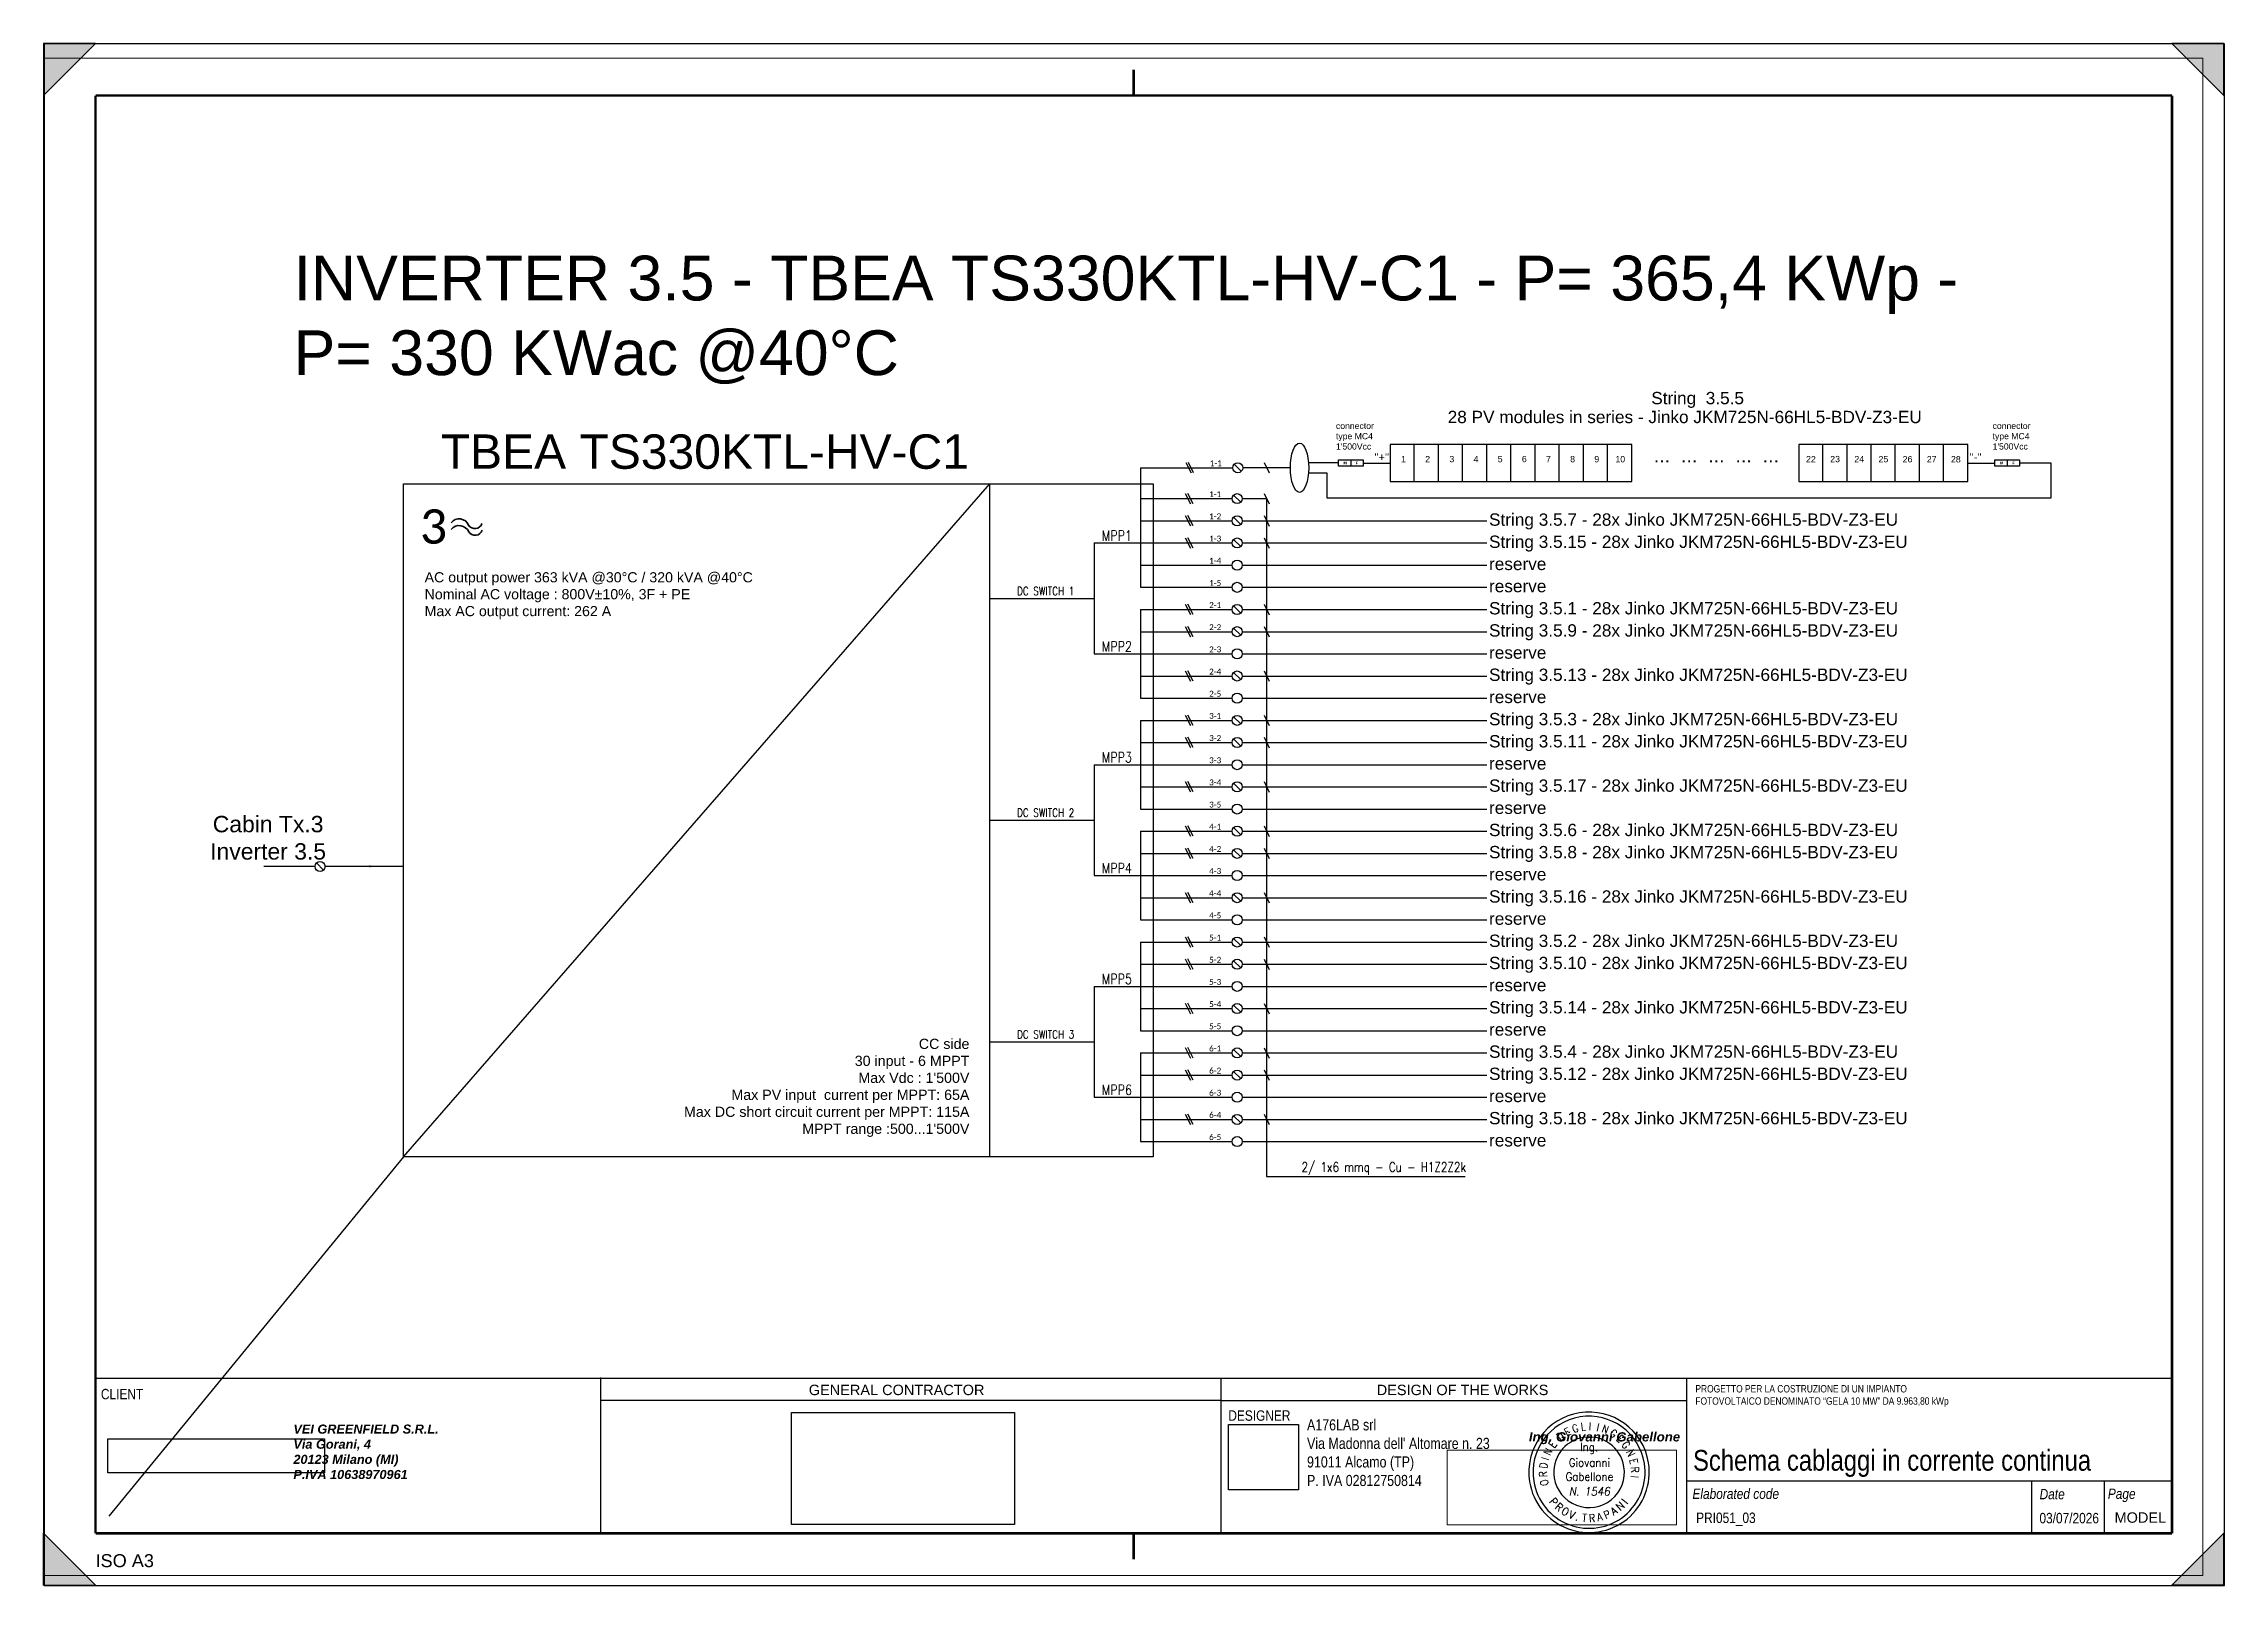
# Paper-space layout '3.5' of a CAD drawing. Header units: millimetres. Extents: x 2 to 422, y 0 to 297.
# The model-space entities are those that its viewports show. They can reach past a viewport. Long polylines and large blocks are cut down to what shows.
import ezdxf
from ezdxf.enums import TextEntityAlignment as Align

# ---------------------------------------------------------------- set-up
doc = ezdxf.new("R2010")
doc.units = ezdxf.units.MM
doc.header["$XCLIPFRAME"] = 2
doc.linetypes.add('CONTINUA', pattern=[0])
for name, color, linetype in [('-Testi', 1, 'Continuous'), ('firme', 7, 'Continuous'), ('ISO Formato', 7, 'Continuous'), ('ISO FORMATO A3 SENZA TESTATA', 7, 'Continuous'), ('ISO LINEA DI TAGLIO', 253, 'Continuous'), ('ISO Testo', 7, 'Continuous'), ('testata', 7, 'CONTINUA'), ('TIMBRO', 153, 'Continuous')]:
    doc.layers.add(name, color=color, linetype=linetype)
doc.layers.add('Livello 1', color=7, linetype='Continuous', lineweight=0)
doc.styles.add('ARIAL', font='arial.ttf')
doc.styles.add('Formato ISO', font='arial.ttf')
doc.styles.add('Legend', font='calibri.ttf')
doc.styles.add('ROMANS', font='romans.shx', dxfattribs={"width": 0.8, "height": 0.2})
doc.styles.add('ROMANT', font='romant.shx', dxfattribs={"height": 0.2})
doc.styles.add('SIMPLEX', font='SIMPLEX', dxfattribs={"width": 0.8})
doc.styles.get("Standard").update_dxf_attribs({"font": 'arial.ttf'})
doc.styles.add('VALE', font='swissc.ttf')
picture_1 = doc.add_image_def('image1.jpg', size_in_pixel=(539, 175))
picture_2 = doc.add_image_def('image2.png', size_in_pixel=(565, 89))
picture_3 = doc.add_image_def('image3.png', size_in_pixel=(500, 251))
picture_4 = doc.add_image_def('image4.jpg', size_in_pixel=(1111, 1036))

# ---------------------------------------------------------------- blocks, each defined once
blk = doc.blocks.new('A$C63187F01')
at = {"layer": 'TIMBRO'}
for radius, start, end in [(1.15999999999999, 9.105136027296592, 189.1051360272949), (1.07999999999999, 9.105136027296592, 189.1051360272949), (0.679999999999991, 9.105136027296592, 189.1051360272949), (1.15999999999999, 189.1051360272949, 9.105136027296592), (1.07999999999999, 189.1051360272949, 9.105136027296592), (0.679999999999991, 189.1051360272949, 9.105136027296592)]:
    blk.add_arc((0, 0), radius, start, end, dxfattribs=at)
at = {"layer": 'TIMBRO', "style": 'ROMANT', "width": 0.85}
for s, rotation, p in [('E', 28.17592029116496, (-0.3824660734296117, 0.7140165983191907)), ('G', 17.52598430968996, (-0.2439220152376436, 0.772400188038816)), ('L', 7.090058753132115, (-0.0999777312645449, 0.803806228671547)), ('I', 358.7961288682809, (0.0170180748996245, 0.8098212056538756)), ('I', 348.6434814339645, (0.1594998227646158, 0.7941409236011197)), ('N', 339.280516534409, (0.2865722665468979, 0.7576122596989592)), ('N', 63.48437489733794, (-0.7247982432181193, 0.361617901420729)), ('E', 52.40714180735711, (-0.6418162093914364, 0.4941375854581338)), ('D', 38.61204339177493, (-0.505475523407938, 0.632925347284683)), ('G', 327.7755559631449, (0.4319221628173297, 0.685232256440969)), ('E', 317.1256199816696, (0.5511185261302673, 0.5936062416754027)), ('G', 306.4756840001942, (0.6513284743503789, 0.4815300805769171)), ('N', 294.9707234289304, (0.7342841281877384, 0.341945637626182)), ('R', 92.43304528897123, (-0.8092697948665675, -0.0343860308355062)), ('D', 81.56919470707903, (-0.8012468547890723, 0.1187580636865988)), ('I', 72.84733979689435, (-0.7739731119752964, 0.238884118223126)), ('E', 283.8934903389495, (0.7863024527493963, 0.1944953798943487)), ('R', 273.2435543574741, (0.8087024140580465, 0.0458301810675153)), ('O', 103.0829812704469, (-0.7889750302312581, -0.1833532156019828)), ('I', 264.307886566424, (0.8060060775601128, -0.0803380540972825))]:
    blk.add_text(s, height=0.15, rotation=rotation, dxfattribs=at).set_placement(p, align=Align.CENTER)
at = {"layer": 'TIMBRO', "style": 'ROMANS', "width": 0.9}
for s, p in [('Ing.', (1.313009079e-07, 0.4085925105044482)), ('Giovanni', (0.0075545987859016, 0.1075051202444968)), ('Gabellone', (0.007554585066373, -0.1638305355915151))]:
    blk.add_text(s, height=0.16, dxfattribs=at).set_placement(p, align=Align.CENTER)
at = {"layer": 'TIMBRO', "style": 'ROMANS', "oblique": 10, "width": 0.9}
blk.add_text('N. 1546', height=0.16, dxfattribs=at).set_placement((0.007554585066373, -0.4484680293613508), align=Align.CENTER)
at = {"layer": 'TIMBRO', "style": 'ROMANT', "text_generation_flag": 6, "width": 0.9}
for s, rotation, p in [('P', 129.9701413897099, (-0.73572414304485, -0.6166927803541284)), ('R', 139.5111729515321, (-0.623327763049133, -0.7301112927575844)), ('O', 148.8609498648018, (-0.4964321285984569, -0.8216782470621808)), ('V', 158.2107267780695, (-0.3563462401526749, -0.8914131237137182)), ('T', 174.3802347924072, (-0.0940091668817331, -0.9553859306804637)), ('R', 183.7300117056766, (0.0624528102228794, -0.9579664119870015)), ('A', 193.4622252675087, (0.2234920665997322, -0.933622673335947)), ('P', 203.0032568293325, (0.3751521134961706, -0.8836633361973014)), ('A', 212.5442883911549, (0.5164333161652053, -0.8092568380647691)), ('N', 222.6586311643547, (0.6505237136199185, -0.705987888010924)), ('I', 230.858393287566, (0.7445646931580825, -0.605989618477409)), ('.', 165.069514478294, (-0.2473410615262708, -0.9275895640222842))]:
    blk.add_text(s, height=0.15, rotation=rotation, dxfattribs=at).set_placement(p, align=Align.CENTER)
blk = doc.blocks.new('TESTATA_ORIZ')
for points in [[(-0.0699676079475467, 29.90025059768198), (400.149622289405, 29.90025059768198)], [(97.1902921321962, 30.02336188326467), (97.1902921321962, -0.0177559400219707)], [(216.7129702017337, 29.90025059768198), (216.7129702017337, 0)], [(306.4132899808174, 29.95782913373592), (306.4132899808174, -0.0373489915230039)], [(216.7129702017337, 25.58466010262339), (97.1902921321962, 25.58466010262339)], [(216.7129702017337, 25.58466010262339), (306.4132899808174, 25.58466010262339)], [(306.4132899808174, 10.09393447839386), (399.9946335071397, 10.09393447839386)], [(372.8528758033935, 10.06120158330736), (372.8528758033935, -0.0017945035822322)], [(386.8552724335677, 10.09393447839386), (386.8552724335677, 0)]]:
    blk.add_lwpolyline(points)
blk.add_lwpolyline([(0, 29.90025059768198), (400, 29.90025059768198), (400, 0), (0, 0)], close=True)
at = {"layer": 'firme', "xscale": 10, "yscale": 10, "zscale": 10}
blk.add_blockref('A$C63187F01', (287.6416002064349, 11.75734535063213), dxfattribs=at)
at = {"char_height": 2, "attachment_point": 1, "style": 'VALE'}
for s, width, insert in [('\\pxql;CLIENT', 62.13257653758773, (0.9716305739987092, 27.82619541131167)), ('\\pxql;DESIGNER', 62.13257653758773, (218.152149374866, 23.68897433024338)), ('\\pxql;{\\fSwis721 Cn BT|b0|i1|c0|p34;Elaborated code}', 57.42921800797819, (307.5581105855974, 8.620199347302531)), ('\\pxql;{\\fSwis721 Cn BT|b0|i1|c0|p34;Date}', 57.42921800797819, (374.4343936400085, 8.559032495573973)), ('\\pxql;{\\fSwis721 Cn BT|b0|i1|c0|p34;Page}', 57.42921800797819, (387.5775412735152, 8.620199347302531))]:
    blk.add_mtext_dynamic_manual_height_columns(s, width=width, gutter_width=25, heights=[8.879778938413974], dxfattribs=dict(at, insert=insert))
at = {"attachment_point": 4, "style": 'VALE'}
for s, insert, char_height, width in [('{\\f@Arial Unicode MS|b0|i0|c0|p34;GENERAL CONTRACTOR}', (137.3333100181189, 27.61036141397017), 2, 62.13257653758773), ('{\\f@Arial Unicode MS|b0|i0|c0|p34;DESIGN OF THE WORKS}', (246.743246528662, 27.61036141397017), 2, 62.13257653758773), ('{\\H0.83333x;\\C250;\\c1710618;PROGETTO PER LA COSTRUZIONE DI UN IMPIANTO\\PFOTOVOLTAICO DENOMINATO “GELA 10 MW” DA 9.963,80 kWp}', (308.1288091407623, 26.45304518701414), 1.7, 96.45484136060873)]:
    blk.add_mtext(s, dxfattribs=dict(at, insert=insert, char_height=char_height, width=width))
at = {"insert": (388.8723227745414, 3.023095414783931), "char_height": 2, "attachment_point": 4}
blk.add_mtext('MODEL', dxfattribs=at)
at = {"style": 'VALE'}
for tag, height, p in [('TITOLO_ELABORATO', 4, (307.6799596854908, 14.06286495316817)), ('EL', 2, (308.2763400574549, 2.988306874538372)), ('DATA1', 2, (374.4038837955039, 2.927140022809808))]:
    blk.add_attdef(tag, text='', height=height, dxfattribs=at).set_placement(p, align=Align.MIDDLE_LEFT)
at = {"layer": 'Livello 1'}
for s, insert, char_height, attachment_point in [('\\pxql;{\\fArial|b1|i1|c0|p34;\\H0.58333x;\\C250;\\c1710618;VEI GREENFIELD S.R.L.\\PVia Gorani, 4\\P20123 Milano (MI)\\PP.IVA 10638970961}', (52.04005891364793, 20.95944437869185), 3, 2), ('{\\fArial|b1|i1|c0|p34;\\H11.83894x;\\W1.02632;Ing. Giovanni Gabellone}', (276.05221707422, 17.16431292448878), 0.15, 7)]:
    blk.add_mtext(s, dxfattribs=dict(at, insert=insert, char_height=char_height, attachment_point=attachment_point))
at = {"layer": 'testata', "linetype": 'CONTINUA', "lineweight": 25, "insert": (258.7298298923781, 15.52275412109771), "char_height": 3, "width": 50.83305338474382, "attachment_point": 5, "style": 'ARIAL'}
blk.add_mtext("\\pxql;{\\H0.71429x;\\W0.8;A176LAB srl\\PVia Madonna dell' Altomare n. 23\\P91011 Alcamo (TP)\\PP. IVA 02812750814}", dxfattribs=at)
image = blk.add_image(picture_3, insert=(134.0290691254413, 1.710914103838149), size_in_units=(42.92731988865225, 21.549514584103427))
image.dxf.flags = 7
image = blk.add_image(picture_2, insert=(2.286596279577508, 11.651344692531), size_in_units=(41.74781706432985, 6.5762048119032945))
image.set_boundary_path([(-0.5, -0.5), (564.5, 88.49999999999999)])
image.dxf.clipping = 0
image = blk.add_image(picture_4, insert=(218.2123042816674, 8.373210778518114), size_in_units=(13.48003219349629, 12.570039021118054))
image.dxf.flags = 7
at = {"color": 7, "lineweight": 0, "true_color": 0xffffff}
image = blk.add_image(picture_1, insert=(260.2868776868563, 1.650954984690542), size_in_units=(44.21120616239327, 14.354287715062734), dxfattribs=at)
image.set_boundary_path([(-0.5, -0.5), (538.4999999999999, 174.5)])
image.dxf.clipping = 0
blk = doc.blocks.new('*U100')
at = {"layer": 'ISO Testo'}
h = blk.add_hatch(color=256, dxfattribs=at)
h.paths.add_polyline_path([(420.0000090385009, 297.0325926260448), (410.000009038501, 297.0325926260448), (420.0000090385009, 287.0325926260448)])
h.paths.add_polyline_path([(420.0000090385009, 10.03259262604479), (410.000009038501, 0.0325926260447886), (420.0000090385009, 0.0325926260447886)])
h.paths.add_polyline_path([(9.0385010481e-06, 10.03259262604479), (9.0385010481e-06, 0.0325926260447886), (10.00000903850104, 0.0325926260447886)])
h.paths.add_polyline_path([(10.00000903850104, 297.0325926260448), (9.0385010481e-06, 297.0325926260448), (9.0385010481e-06, 287.0325926260448)])
at = {"layer": 'ISO Formato', "const_width": 0.5}
for points in [[(210.0000090385011, 287.0325926260448), (10.00000903850104, 287.0325926260448)], [(10.00000903850104, 287.0325926260448), (10.00000903850104, 10.03259262604479)], [(10.00000903850104, 10.03259262604479), (210.0000090385011, 10.03259262604479)]]:
    blk.add_lwpolyline(points, dxfattribs=at)
at = {"layer": 'ISO FORMATO A3 SENZA TESTATA', "const_width": 0.5}
for points in [[(210.0000090385011, 287.0325926260448), (410.000009038501, 287.0325926260448)], [(410.000009038501, 287.0325926260448), (410.000009038501, 10.03259262604479)], [(410.000009038501, 10.03259262604479), (210.0000090385011, 10.03259262604479)]]:
    blk.add_lwpolyline(points, dxfattribs=at)
at = {"layer": 'ISO LINEA DI TAGLIO'}
blk.add_lwpolyline([(0.0974469984366806, -1.8687860575e-06), (420.1012052352025, -1.8687860575e-06), (420.1012052352025, 297.0122579247036), (0.0974469984366806, 297.0122579247036)], close=True, dxfattribs=at)
at = {"layer": 'ISO Testo'}
for p, q in [((9.0385010481e-06, 297.0325926260448), (9.0385010481e-06, 287.0325926260448)), ((10.00000903850104, 297.0325926260448), (9.0385010481e-06, 297.0325926260448)), ((10.00000903850104, 297.0325926260448), (9.0385010481e-06, 287.0325926260448)), ((420.0000090385009, 297.0325926260448), (410.000009038501, 297.0325926260448)), ((420.0000090385009, 287.0325926260448), (410.000009038501, 297.0325926260448)), ((420.0000090385009, 287.0325926260448), (420.0000090385009, 297.0325926260448)), ((9.0385010481e-06, 0.0325926260447886), (9.0385010481e-06, 10.03259262604479)), ((9.0385010481e-06, 10.03259262604479), (10.00000903850104, 0.0325926260447886)), ((410.000009038501, 0.0325926260447886), (420.0000090385009, 10.03259262604479)), ((420.0000090385009, 0.0325926260447886), (420.0000090385009, 10.03259262604479)), ((9.0385010481e-06, 0.0325926260447886), (10.00000903850104, 0.0325926260447886)), ((420.0000090385009, 0.0325926260447886), (410.000009038501, 0.0325926260447886))]:
    blk.add_line(p, q, dxfattribs=at)
at = {"layer": 'ISO Testo', "const_width": 0.5}
for points in [[(210.0000090385011, 287.0325926260448), (210.0000090385011, 292.0325926260448)], [(210.0000090385011, 10.03259262604479), (210.0000090385011, 5.032592626044788)]]:
    blk.add_lwpolyline(points, dxfattribs=at)
at = {"layer": 'ISO Testo', "style": 'Formato ISO'}
blk.add_text('ISO A3', height=2.5, dxfattribs=at).set_placement((10.00000903850104, 3.512349110778814))
blk = doc.blocks.new('P00102')
at = {"color": 1, "linetype": 'ByBlock', "lineweight": 25}
for p, q in [((0.0185414473933605, 3.62500173526314), (-3.581458552606548, -3.574998264736676)), ((1.818541447393428, 3.62500173526314), (-1.78145855260648, -3.574998264736676)), ((3.618541447393609, 3.62500173526314), (0.0185414473934742, -3.574998264736676))]:
    blk.add_line(p, q, dxfattribs=at)
blk = doc.blocks.new('P00')
at = {"color": 1}
for points in [[(-18.69457844420282, 25.69178981461047), (6.820592160970078, -25.33855139573532)], [(19.57817746355653, -25.33855139573532), (-5.93699314161455, 25.69178981461047)]]:
    blk.add_lwpolyline(points, dxfattribs=at)

msp = doc.modelspace()

# ---------------------------------------------------------------- linework, layer by layer
for points in [[(78729.93061001698, 139496.449076063), (78851.20168132275, 139496.449076063), (78851.20168132275, 139465.7554456382), (78729.93061001698, 139465.7554456382)], [(81953.25326796039, 139496.449076063), (82074.5243392662, 139496.449076063), (82074.5243392662, 139465.7554456382), (81953.25326796039, 139465.7554456382)], [(74140.31285879032, 139379.218536011), (77820.36127245452, 139379.218536011), (77820.36127245452, 136074.845540222), (74140.31285879032, 136074.845540222)]]:
    msp.add_lwpolyline(points, close=True)
for points in [[(78790.56614566987, 139496.449076063), (78790.56614566987, 139465.7554456382)], [(78984.07795327829, 139572.287454484), (78984.07795327829, 139389.9170672172), (80169.84931087433, 139389.9170672172), (80169.84931087433, 139571.7611349596), (78984.07795327829, 139571.7611349596)], [(79102.6550890379, 139389.9170672172), (79102.6550890379, 139571.7611349596)], [(79221.23222479748, 139389.653907455), (79221.23222479748, 139571.4979751974)], [(79339.80936055709, 139389.3907476927), (79339.80936055709, 139571.2348154352)], [(79458.3864963167, 139389.9170672172), (79458.3864963167, 139571.7611349596)], [(79576.96363207631, 139389.653907455), (79576.96363207631, 139571.4979751974)], [(79695.54076783592, 139389.3907476927), (79695.54076783592, 139571.2348154352)], [(79814.1179035955, 139389.9170672172), (79814.1179035955, 139571.7611349596)], [(79932.6950393551, 139389.653907455), (79932.6950393551, 139571.4979751974)], [(80051.2721751147, 139389.3907476927), (80051.2721751147, 139571.2348154352)], [(80989.84931087431, 139572.287454484), (80989.84931087431, 139389.9170672172), (81819.88926119154, 139389.9170672172), (81819.88926119154, 139571.7611349596), (80989.84931087431, 139571.7611349596)], [(81108.42644663392, 139389.9170672172), (81108.42644663392, 139571.7611349596)], [(81227.00358239352, 139389.653907455), (81227.00358239352, 139571.4979751974)], [(81345.58071815313, 139389.3907476927), (81345.58071815313, 139571.2348154352)], [(81464.15785391274, 139389.9170672172), (81464.15785391274, 139571.7611349596)], [(81582.73498967232, 139389.653907455), (81582.73498967232, 139571.4979751974)], [(81582.73498967232, 139389.653907455), (81582.73498967232, 139571.4979751974)], [(81701.31212543193, 139389.3907476927), (81701.31212543193, 139571.2348154352)], [(81701.31212543193, 139389.3907476927), (81701.31212543193, 139571.2348154352)], [(81819.88926119154, 139389.9170672172), (81819.88926119154, 139571.7611349596)], [(82013.88880361328, 139496.449076063), (82013.88880361328, 139465.7554456382)], [(77759.2, 139457.8734797899), (77759.2, 138870.7452359463)], [(78253.52809284357, 139440.4876597593), (78218.7564527823, 139475.2592998206)], [(78365.06919167122, 139483.3886503951), (78390.5843622764, 139432.3583091847)], [(78365.06919167122, 139483.3886503951), (78390.5843622764, 139432.3583091847)], [(78851.20168132275, 139481.1022608506), (78984.07795327829, 139481.1022608506)], [(81820.37699600487, 139481.1022608506), (81953.25326796039, 139481.1022608506)], [(74140.31285879032, 136074.845540222), (77018.58218751867, 139379.218536011)], [(77018.58218751867, 136074.845540222), (77018.58218751867, 139379.218536011)], [(78250.62533452414, 139288.71644082), (78215.85369446284, 139323.4880808812)], [(78257.82677697383, 139306.1022608506), (78377.82677697383, 139306.1022608506), (78377.82677697383, 135978.427001942)], [(78365.06919167124, 139331.6174314558), (78390.5843622764, 139280.5870902454)], [(78250.62533452414, 139179.8771845939), (78215.85369446284, 139214.6488246551)], [(78365.06919167124, 139222.7781752297), (78390.5843622764, 139171.7478340193)], [(77531, 139088.4237483984), (77759.2, 139088.4237483984)], [(77531, 139088.4237483984), (77531, 138544.227467268)], [(78250.62533452414, 139071.0379283678), (78215.85369446284, 139105.809568429)], [(78365.06919167124, 139113.9389190036), (78390.5843622764, 139062.9085777932)], [(77018.58218751867, 138816.3256078332), (77530.99999999997, 138816.3256078332)], [(77759.2, 138761.9059797202), (77759.2, 138326.5489548159)], [(78250.62533452414, 138744.5201596896), (78215.85369446284, 138779.2917997508)], [(78365.06919167124, 138787.4211503254), (78390.5843622764, 138736.390809115)], [(78250.62533452414, 138635.6809034635), (78215.85369446284, 138670.4525435247)], [(78365.06919167124, 138678.5818940993), (78390.5843622764, 138627.5515528889)], [(77531, 138544.227467268), (77759.2, 138544.227467268)], [(78250.62533452414, 138418.0023910113), (78215.85369446284, 138452.7740310725)], [(78365.06919167124, 138460.9033816471), (78390.5843622764, 138409.8730404368)], [(77759.2, 138217.7096985897), (77759.2, 137782.3526736854)], [(78250.62533452414, 138200.3238785591), (78215.85369446284, 138235.0955186203)], [(78365.06919167124, 138243.2248691949), (78390.5843622764, 138192.1945279845)], [(78250.62533452414, 138091.484622333), (78215.85369446284, 138126.2562623943)], [(78365.06919167124, 138134.3856129689), (78390.5843622764, 138083.3552717585)], [(77531, 138000.0311861376), (77759.2, 138000.0311861376)], [(77531, 138000.0311861376), (77531, 137455.8349050071)], [(78250.62533452414, 137873.8061098809), (78215.85369446284, 137908.5777499421)], [(78365.06919167124, 137916.7071005167), (78390.5843622764, 137865.6767593063)], [(77018.58218751867, 137727.9330455724), (77530.99999999997, 137727.9330455724)], [(77759.2, 137673.5134174593), (77759.2, 137238.156392555)], [(78250.62533452414, 137656.1275974287), (78215.85369446284, 137690.8992374899)], [(78365.06919167124, 137699.0285880645), (78390.5843622764, 137647.9982468541)], [(78250.62533452414, 137547.2883412026), (78215.85369446284, 137582.0599812638)], [(78365.06919167124, 137590.1893318384), (78390.5843622764, 137539.158990628)], [(73748.44726401697, 137482.677066225), (73713.67562395569, 137517.4487062863)], [(74140.31285879032, 137500.0628862556), (73755.64870646666, 137500.0628862556)], [(77531, 137455.8349050071), (77759.2, 137455.8349050071)], [(78250.62533452414, 137329.6098287505), (78215.85369446284, 137364.3814688117)], [(78365.06919167124, 137372.5108193863), (78390.5843622764, 137321.4804781759)], [(78250.62533452414, 137111.9313162983), (78215.85369446284, 137146.7029563595)], [(78365.06919167124, 137154.8323069341), (78390.5843622764, 137103.8019657237)], [(77759.2, 137129.3171363289), (77759.2, 136693.9601114246)], [(78250.62533452414, 137003.0920600722), (78215.85369446284, 137037.8637001335)], [(78365.06919167124, 137045.993050708), (78390.5843622764, 136994.9627094977)], [(77531, 136911.6386238767), (77759.2, 136911.6386238767)], [(77531, 136911.6386238767), (77531, 136367.4423427463)], [(78250.62533452414, 136785.4135476201), (78215.85369446284, 136820.1851876812)], [(78365.06919167124, 136828.3145382559), (78390.5843622764, 136777.2841970454)], [(77018.58218751867, 136639.5404833115), (77530.99999999997, 136639.5404833115)], [(78250.62533452414, 136567.7350351679), (78215.85369446284, 136602.5066752291)], [(78365.06919167124, 136610.6360258037), (78390.5843622764, 136559.6056845933)], [(77759.2, 136585.1208551985), (77759.2, 136149.7638302941)], [(78365.06919167124, 136501.7967695776), (78390.5843622764, 136450.7664283672)], [(78250.62533452414, 136458.8957789418), (78215.85369446284, 136493.667419003)], [(77531, 136367.4423427463), (77759.2, 136367.4423427463)], [(78365.06919167124, 136284.1182571254), (78390.5843622764, 136233.0879159151)], [(78250.62533452414, 136241.2172664896), (78215.85369446284, 136275.9889065509)], [(78377.82677697383, 135978.427001942), (79352.82677697383, 135978.427001942)]]:
    msp.add_lwpolyline(points)
at = {"color": 40, "linetype": 'Continuous'}
for points in [[(77759.2, 139457.8734797899), (78211.55227281293, 139457.8734797899)], [(77759.2, 139306.1022608506), (78208.64951449347, 139306.1022608506)], [(77759.2, 139197.2630046245), (78208.64951449347, 139197.2630046245)], [(78257.8295144935, 139197.2630046245), (79458.31201643588, 139197.2630046245)], [(77759.2, 139088.4237483984), (78208.64951449347, 139088.4237483984)], [(78257.8295144935, 139088.4237483984), (79458.31201643588, 139088.4237483984)], [(77759.2, 138761.9059797202), (78208.64951449347, 138761.9059797202)], [(78257.8295144935, 138761.9059797202), (79458.31201643588, 138761.9059797202)], [(77759.2, 138653.0667234941), (78208.64951449347, 138653.0667234941)], [(78257.8295144935, 138653.0667234941), (79458.31201643588, 138653.0667234941)], [(77759.2, 138435.3882110419), (78208.64951449347, 138435.3882110419)], [(78257.8295144935, 138435.3882110419), (79458.31201643588, 138435.3882110419)], [(77759.2, 138217.7096985897), (78208.64951449347, 138217.7096985897)], [(78257.8295144935, 138217.7096985897), (79458.31201643588, 138217.7096985897)], [(77759.2, 138108.8704423637), (78208.64951449347, 138108.8704423637)], [(78257.8295144935, 138108.8704423637), (79458.31201643588, 138108.8704423637)], [(77759.2, 137891.1919299115), (78208.64951449347, 137891.1919299115)], [(78257.8295144935, 137891.1919299115), (79458.31201643588, 137891.1919299115)], [(77759.2, 137673.5134174593), (78208.64951449347, 137673.5134174593)], [(78257.8295144935, 137673.5134174593), (79458.31201643588, 137673.5134174593)], [(77759.2, 137564.6741612332), (78208.64951449347, 137564.6741612332)], [(78257.8295144935, 137564.6741612332), (79458.31201643588, 137564.6741612332)], [(77759.2, 137346.9956487811), (78208.64951449347, 137346.9956487811)], [(78257.8295144935, 137346.9956487811), (79458.31201643588, 137346.9956487811)], [(77759.2, 137129.3171363289), (78208.64951449347, 137129.3171363289)], [(78257.8295144935, 137129.3171363289), (79458.31201643588, 137129.3171363289)], [(77759.2, 137020.4778801028), (78208.64951449347, 137020.4778801028)], [(78257.8295144935, 137020.4778801028), (79458.31201643588, 137020.4778801028)], [(77759.2, 136802.7993676506), (78208.64951449347, 136802.7993676506)], [(78257.8295144935, 136802.7993676506), (79458.31201643588, 136802.7993676506)], [(77759.2, 136585.1208551985), (78208.64951449347, 136585.1208551985)], [(78257.8295144935, 136585.1208551985), (79458.31201643588, 136585.1208551985)], [(77759.2, 136476.2815989724), (78208.64951449347, 136476.2815989724)], [(78257.8295144935, 136476.2815989724), (79458.31201643588, 136476.2815989724)], [(77759.2, 136258.6030865202), (78208.64951449347, 136258.6030865202)], [(78257.8295144935, 136258.6030865202), (79458.31201643588, 136258.6030865202)]]:
    msp.add_lwpolyline(points, dxfattribs=at)
at = {"color": 40}
for points in [[(78494.46758333335, 139457.8734797899), (78260.73227281292, 139457.8734797899)], [(78584.24790516484, 139482.8734797899), (78729.15267145494, 139482.8734797899)], [(78584.24790516484, 139432.8734797899), (78672.67750244538, 139432.8734797899), (78672.67750244538, 139310.7936415459), (82229.6488028524, 139310.7936415459), (82229.48743662461, 139481.1022608506), (82074.5243392662, 139481.1022608506)]]:
    msp.add_lwpolyline(points, dxfattribs=at)
at = {"color": 8, "linetype": 'Continuous'}
for points in [[(77759.2, 138979.5844921723), (78208.64951449347, 138979.5844921723)], [(78257.8295144935, 138979.5844921723), (79458.31201643588, 138979.5844921723)], [(77759.2, 138870.7452359463), (78208.64951449347, 138870.7452359463)], [(78257.8295144935, 138870.7452359463), (79458.31201643588, 138870.7452359463)], [(77759.2, 138544.227467268), (78208.64951449347, 138544.227467268)], [(78257.8295144935, 138544.227467268), (79458.31201643588, 138544.227467268)], [(77759.2, 138326.5489548159), (78208.64951449347, 138326.5489548159)], [(78257.8295144935, 138326.5489548159), (79458.31201643588, 138326.5489548159)], [(77759.2, 138000.0311861376), (78208.64951449347, 138000.0311861376)], [(78257.8295144935, 138000.0311861376), (79458.31201643588, 138000.0311861376)], [(77759.2, 137782.3526736854), (78208.64951449347, 137782.3526736854)], [(78257.8295144935, 137782.3526736854), (79458.31201643588, 137782.3526736854)], [(77759.2, 137455.8349050071), (78208.64951449347, 137455.8349050071)], [(78257.8295144935, 137455.8349050071), (79458.31201643588, 137455.8349050071)], [(77759.2, 137238.156392555), (78208.64951449347, 137238.156392555)], [(78257.8295144935, 137238.156392555), (79458.31201643588, 137238.156392555)], [(77759.2, 136911.6386238767), (78208.64951449347, 136911.6386238767)], [(78257.8295144935, 136911.6386238767), (79458.31201643588, 136911.6386238767)], [(77759.2, 136693.9601114246), (78208.64951449347, 136693.9601114246)], [(78257.8295144935, 136693.9601114246), (79458.31201643588, 136693.9601114246)], [(77759.2, 136367.4423427463), (78208.64951449347, 136367.4423427463)], [(78257.8295144935, 136367.4423427463), (79458.31201643588, 136367.4423427463)], [(77759.2, 136149.7638302941), (78208.64951449347, 136149.7638302941)], [(78257.8295144935, 136149.7638302941), (79458.31201643588, 136149.7638302941)]]:
    msp.add_lwpolyline(points, dxfattribs=at)
at = {"color": 4}
msp.add_lwpolyline([(73706.47418150603, 137500.0628862556), (73454.32062109008, 137500.0628862556)], dxfattribs=at)
at = {"color": 7}
for centre in [(78236.14227281293, 139457.8734797899), (78233.2395144935, 139306.1022608506), (78233.2395144935, 139197.2630046245), (78233.2395144935, 139088.4237483984), (78233.2395144935, 138761.9059797202), (78233.2395144935, 138653.0667234941), (78233.2395144935, 138435.3882110419), (78233.2395144935, 138217.7096985897), (78233.2395144935, 138108.8704423637), (78233.2395144935, 137891.1919299115), (78233.2395144935, 137673.5134174593), (78233.2395144935, 137564.6741612332), (78233.2395144935, 137346.9956487811), (78233.2395144935, 137129.3171363289), (78233.2395144935, 137020.4778801028), (78233.2395144935, 136802.7993676506), (78233.2395144935, 136585.1208551985), (78233.2395144935, 136476.2815989724), (78233.2395144935, 136258.6030865202)]:
    msp.add_circle(centre, 24.59, dxfattribs=at)
at = {"color": 8}
for centre in [(78233.2395144935, 138979.5844921723), (78233.2395144935, 138870.7452359463), (78233.2395144935, 138544.227467268), (78233.2395144935, 138326.5489548159), (78233.2395144935, 138000.0311861376), (78233.2395144935, 137782.3526736854), (78233.2395144935, 137455.8349050071), (78233.2395144935, 137238.156392555), (78233.2395144935, 136911.6386238767), (78233.2395144935, 136693.9601114246), (78233.2395144935, 136367.4423427463), (78233.2395144935, 136149.7638302941)]:
    msp.add_circle(centre, 24.59, dxfattribs=at)
msp.add_circle((73731.06144398634, 137500.0628862556), 24.58726248030871)
at = {"lineweight": 35}
for centre, radius, start, end in [((74413.89632148019, 139156.7123058284), 50.10158679896896, 22.57714482321823, 141.9873610374973), ((74414.68250298692, 139123.8204133665), 50.10158679897022, 22.57714482321823, 141.9873610374973), ((74491.10980907315, 139195.2854924432), 36.4958631825816, 211.9962466631755, 342.6174202888712), ((74491.89599057985, 139162.3935999812), 36.49586318257663, 211.9962466631755, 342.6174202888712)]:
    msp.add_arc(centre, radius, start, end, dxfattribs=at)
msp.add_ellipse((78539.35774424908, 139457.8734797899), major_axis=(0, -121.0803726117519), ratio=0.370746801875944)
at = {"layer": 'Defpoints', "color": 1}
msp.add_line((74140.31285879032, 136074.845540222), (72694.84794279355, 134310.9891258013), dxfattribs=at)
msp.add_lwpolyline([(72144.08973945247, 141762.1702735313), (84205.55510214753, 141762.1702735313), (84205.55510214753, 133974.7553102739), (72144.08973945247, 133974.7553102739)], close=True, dxfattribs=at)

# ---------------------------------------------------------------- block references
for name, p in [('P00', (77999.82184103978, 139458.0506807735)), ('P00', (77996.91908272036, 139306.2794618341)), ('P00', (77996.91908272036, 139197.440205608)), ('P00', (77996.91908272036, 139088.6009493819)), ('P00', (77996.91908272036, 138762.0831807037)), ('P00', (77996.91908272036, 138653.2439244776)), ('P00', (77996.91908272036, 138435.5654120255)), ('P00', (77996.91908272036, 138217.8868995732)), ('P00', (77996.91908272036, 138109.0476433472)), ('P00', (77996.91908272036, 137891.369130895)), ('P00', (77996.91908272036, 137673.6906184428)), ('P00', (77996.91908272036, 137564.8513622167)), ('P00102', (73975.85333343955, 137499.8856852721)), ('P00', (77996.91908272036, 137347.1728497646)), ('P00', (77996.91908272036, 137129.4943373124)), ('P00', (77996.91908272036, 137020.6550810863)), ('P00', (77996.91908272036, 136802.9765686341)), ('P00', (77996.91908272036, 136585.298056182)), ('P00', (77996.91908272036, 136476.4587999559)), ('P00', (77996.91908272036, 136258.7802875037))]:
    msp.add_blockref(name, p)

# ---------------------------------------------------------------- texts
at = {"layer": '-Testi', "color": 7, "attachment_point": 5, "style": 'SIMPLEX'}
for s, insert, char_height, width in [('MPP1', (77642.89967799139, 139124.7136184267), 50, 54.43236395770274), ('DC SWITCH 1', (77293.07029740419, 138852.6154778615), 40, 391.7310769769952), ('MPP2', (77642.89967799139, 138580.5173372963), 50, 54.43236395770274), ('MPP3', (77642.89967799139, 138036.3210561658), 50, 54.43236395770274), ('DC SWITCH 2', (77293.07029740419, 137764.2229156007), 40, 391.7310769769952), ('MPP4', (77642.89967799139, 137492.1247750354), 50, 54.43236395770274), ('MPP5', (77642.89967799139, 136947.928493905), 50, 54.43236395770274), ('DC SWITCH 3', (77293.07029740419, 136675.8303533398), 40, 391.7310769769952), ('MPP6', (77642.89967799139, 136403.7322127746), 50, 54.43236395770274), ('2/ 1x6 mmq - Cu - H1Z2Z2k', (78952.95899619821, 136017.0471959505), 46.62125793982331, 1811.153034310845)]:
    msp.add_mtext(s, dxfattribs=dict(at, insert=insert, char_height=char_height, width=width))
for s, insert, char_height, width, attachment_point in [('INVERTER 3.5 - TBEA TS330KTL-HV-C1 - P= 365,4 KWp - P= 330 KWac @40°C', (73601.13151387793, 140499.1530570566), 220, 8459.92081239587, 1), ('28 PV modules in series - Jinko JKM725N-6{\\C7;6HL5-B}DV-Z3-EU', (79266.64598477223, 139737.3184071607), 60.44320266841616, 2681.977403692902, 1), ('TBEA TS330KTL-HV-C1', (74323.64532830426, 139621.4297163469), 168.7039978620646, 3487.591366341201, 1), ("connector type MC4\\P1'500Vcc", (78718.28810781369, 139678.6229730185), 30.34407766993254, 266.3468481861055, 1), ("connector type MC4\\P1'500Vcc", (81941.6107657571, 139678.6229730185), 30.34407766993254, 266.3468481861055, 1), ("''+''", (78907.39262257918, 139529.0509238846), 38.08496559255708, 72.40086885169148, 1), ('1 ', (79037.93086492771, 139515.864103422), 30.84489911294951, 30.84489911294951, 1), ('2 ', (79156.50800068732, 139515.864103422), 30.84489911294951, 30.84489911294951, 1), ('3 ', (79275.08513644691, 139515.864103422), 30.84489911294951, 30.84489911294951, 1), ('4 ', (79393.6622722065, 139515.3377838975), 30.84489911294951, 30.84489911294951, 1), ('5 ', (79512.23940796612, 139515.864103422), 30.84489911294951, 30.84489911294951, 1), ('6 ', (79630.81654372573, 139515.864103422), 30.84489911294951, 30.84489911294951, 1), ('7 ', (79749.39367948534, 139515.3377838975), 30.84489911294951, 30.84489911294951, 1), ('8 ', (79867.97081524492, 139515.864103422), 30.84489911294951, 30.84489911294951, 1), ('9 ', (79986.54795100453, 139515.6009436597), 30.84489911294951, 30.84489911294951, 1), ('10 ', (80089.9448937363, 139515.3377838975), 30.84489911294951, 30.84489911294951, 1), ('...  ...  ...  ...  ... ', (80278.23029371595, 139552.9027629267), 68.89403447450137, 747.0275359160767, 1), ('22 ', (81025.89688650487, 139515.6009436597), 30.84489911294951, 30.84489911294951, 1), ('23 ', (81144.47402226446, 139515.864103422), 30.84489911294951, 30.84489911294951, 1), ('24 ', (81263.05115802407, 139515.864103422), 30.84489911294951, 30.84489911294951, 1), ('25 ', (81381.62829378368, 139515.6009436597), 30.84489911294951, 30.84489911294951, 1), ('26 ', (81500.20542954328, 139515.3377838975), 30.84489911294951, 30.84489911294951, 1), ('27', (81618.78256530288, 139515.0746241353), 30.84489911294951, 30.84489911294951, 1), ('28 ', (81737.35970106248, 139514.811464373), 30.84489911294951, 30.84489911294951, 1), ("''-''", (81828.685647004, 139529.0509238846), 38.08496559255708, 72.40086885169148, 1), ('\\pxql;{\\fArial|b1|i0|c0|p34;M}', (78755.38887291608, 139488.0951623431), 13.78454144922869, 16.70258049221593, 1), ('\\pxql;{\\fArial|b1|i0|c0|p34;F}', (78816.02440856898, 139488.0951623431), 13.78454144922869, 16.70258049221593, 1), ('\\pxql;{\\fArial|b1|i0|c0|p34;M}', (81978.7115308595, 139488.0951623431), 13.78454144922869, 16.70258049221593, 1), ('\\pxql;{\\fArial|b1|i0|c0|p34;F}', (82039.34706651239, 139488.0951623431), 13.78454144922869, 16.70258049221593, 1), ('AC output power 363 kVA @30°C / 320 kVA @40°C\\PNominal AC voltage : 800V±10%, 3F + PE \\PMax AC output current: 262 A', (74244.38252153707, 138944.9008978308), 49.77164695424683, 2205.221836437966, 1), ('\\pxqc;Cabin Tx.3\\PInverter 3.5', (73020.8038422391, 137748.6398248461), 80.47639183567892, 910.8416278132873, 1), ("CC side\\P30 input - 6 MPPT \\PMax Vdc : 1'500V\\PMax PV input  current per MPPT: 65A\\PMax DC short circuit current per MPPT: 115A \\PMPPT range :500...1'500V ", (76918.86116608685, 136654.4498051026), 50, 1795.435926720968, 3)]:
    msp.add_mtext(s, dxfattribs=dict(insert=insert, char_height=char_height, width=width, attachment_point=attachment_point))
at = {"color": 7, "char_height": 60.44, "width": 4500, "attachment_point": 1}
for s, insert in [('String  3.5.5', (80265.996227155, 139830.1161693194)), ('String 3.5.7 - 28x Jinko JKM725N-66HL5-BDV-Z3-EU', (79469.59338740143, 139233.5528746528)), ('String 3.5.15 - 28x Jinko JKM725N-66HL5-BDV-Z3-EU', (79469.59338740143, 139124.7136184267)), ('String 3.5.1 - 28x Jinko JKM725N-66HL5-BDV-Z3-EU', (79469.59338740143, 138798.1958497485)), ('String 3.5.9 - 28x Jinko JKM725N-66HL5-BDV-Z3-EU', (79469.59338740143, 138689.3565935224)), ('String 3.5.13 - 28x Jinko JKM725N-66HL5-BDV-Z3-EU', (79469.59338740143, 138471.6780810702)), ('String 3.5.3 - 28x Jinko JKM725N-66HL5-BDV-Z3-EU', (79469.59338740143, 138253.999568618)), ('String 3.5.11 - 28x Jinko JKM725N-66HL5-BDV-Z3-EU', (79469.59338740143, 138145.160312392)), ('String 3.5.17 - 28x Jinko JKM725N-66HL5-BDV-Z3-EU', (79469.59338740143, 137927.4817999398)), ('String 3.5.6 - 28x Jinko JKM725N-66HL5-BDV-Z3-EU', (79469.59338740143, 137709.8032874876)), ('String 3.5.8 - 28x Jinko JKM725N-66HL5-BDV-Z3-EU', (79469.59338740143, 137600.9640312615)), ('String 3.5.16 - 28x Jinko JKM725N-66HL5-BDV-Z3-EU', (79469.59338740143, 137383.2855188094)), ('String 3.5.2 - 28x Jinko JKM725N-66HL5-BDV-Z3-EU', (79469.59338740143, 137165.6070063572)), ('String 3.5.10 - 28x Jinko JKM725N-66HL5-BDV-Z3-EU', (79469.59338740143, 137056.7677501311)), ('String 3.5.14 - 28x Jinko JKM725N-66HL5-BDV-Z3-EU', (79469.59338740143, 136839.0892376789)), ('String 3.5.4 - 28x Jinko JKM725N-66HL5-BDV-Z3-EU', (79469.59338740143, 136621.4107252267)), ('String 3.5.12 - 28x Jinko JKM725N-66HL5-BDV-Z3-EU', (79469.59338740143, 136512.5714690007)), ('String 3.5.18 - 28x Jinko JKM725N-66HL5-BDV-Z3-EU', (79469.59338740143, 136294.8929565485))]:
    msp.add_mtext(s, dxfattribs=dict(at, insert=insert))
at = {"color": 7, "char_height": 28.90783764322853, "width": 87.83675759439129, "attachment_point": 1, "style": 'Legend'}
for s, insert in [('1-1', (78098.41651247337, 139494.1633498182)), ('1-1', (78095.51375415393, 139342.3921308789)), ('1-2', (78095.51375415393, 139233.5528746528)), ('1-3', (78095.51375415393, 139124.7136184267)), ('2-1', (78095.51375415393, 138798.1958497485)), ('2-2', (78095.51375415393, 138689.3565935224)), ('2-4', (78095.51375415393, 138471.6780810702)), ('3-1', (78095.51375415393, 138253.999568618)), ('3-2', (78095.51375415393, 138145.160312392)), ('3-4', (78095.51375415393, 137927.4817999398)), ('4-1', (78095.51375415393, 137709.8032874876)), ('4-2', (78095.51375415393, 137600.9640312615)), ('4-4', (78095.51375415393, 137383.2855188094)), ('5-1', (78095.51375415393, 137165.6070063572)), ('5-2', (78095.51375415393, 137056.7677501311)), ('5-4', (78095.51375415393, 136839.0892376789)), ('6-1', (78095.51375415393, 136621.4107252267)), ('6-2', (78095.51375415393, 136512.5714690007)), ('6-4', (78095.51375415393, 136294.8929565485))]:
    msp.add_mtext(s, dxfattribs=dict(at, insert=insert))
at = {"insert": (74221.64546475392, 139253.5710127197), "char_height": 168.7039978620646, "width": 2757.720579083849, "attachment_point": 1, "style": 'Legend'}
msp.add_mtext('3', dxfattribs=at)
at = {"color": 8, "char_height": 28.90783764322853, "width": 87.83675759439129, "attachment_point": 1, "style": 'Legend'}
for s, insert in [('1-4', (78095.51375415393, 139015.8743622006)), ('1-5', (78095.51375415393, 138907.0351059745)), ('2-3', (78095.51375415393, 138580.5173372963)), ('2-5', (78095.51375415393, 138362.8388248441)), ('3-3', (78095.51375415393, 138036.3210561658)), ('3-5', (78095.51375415393, 137818.6425437137)), ('4-3', (78095.51375415393, 137492.1247750354)), ('4-5', (78095.51375415393, 137274.4462625833)), ('5-3', (78095.51375415393, 136947.928493905)), ('5-5', (78095.51375415393, 136730.2499814529)), ('6-3', (78095.51375415393, 136403.7322127746)), ('6-5', (78095.51375415393, 136186.0537003224))]:
    msp.add_mtext(s, dxfattribs=dict(at, insert=insert))
at = {"color": 8, "char_height": 60.44, "width": 4500, "attachment_point": 1}
for insert in [(79469.59338740143, 139015.8743622006), (79469.59338740143, 138907.0351059745), (79469.59338740143, 138580.5173372963), (79469.59338740143, 138362.8388248441), (79469.59338740143, 138036.3210561658), (79469.59338740143, 137818.6425437137), (79469.59338740143, 137492.1247750354), (79469.59338740143, 137274.4462625833), (79469.59338740143, 136947.928493905), (79469.59338740143, 136730.2499814529), (79469.59338740143, 136403.7322127746), (79469.59338740143, 136186.0537003224)]:
    msp.add_mtext('reserve', dxfattribs=dict(at, insert=insert))

psp = doc.layouts.new('3.5')

# ---------------------------------------------------------------- block references
psp.add_blockref('*U100', (1.77100893766601, 1.8687860575e-06))
psp.add_blockref('TESTATA_ORIZ', (11.8409855841146, 10.03259449483084)).add_auto_attribs({'EL': 'PRI051_03', 'TITOLO_ELABORATO': 'Schema cablaggi in corrente continua', 'DATA1': '03/07/2026'})

# ---------------------------------------------------------------- viewports
at = {"layer": 'Defpoints', "color": 1, "view_target_point": (36430.92668957022, 16095.90744423696)}
psp.add_viewport(center=(209.729821542044, 148.0781262974379), size=(415.9176071317538, 292.3290666519704), view_center_point=(41242.55644904427, 121648.3907825254), view_height=7449.402804916914, dxfattribs=at)

doc.saveas('drawing.dxf')
